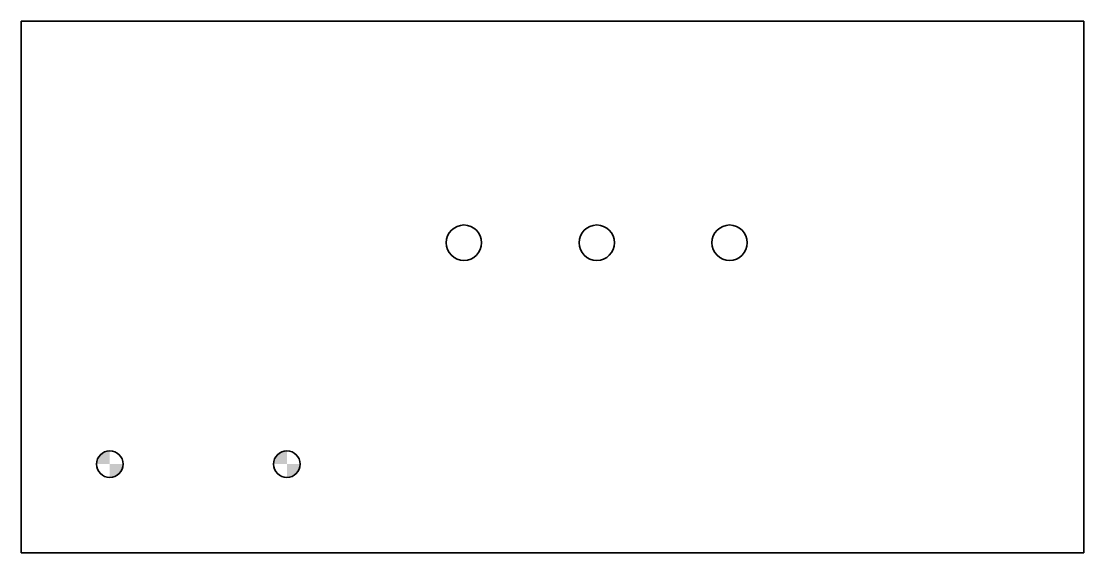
# Model space of a CAD drawing. Header units: inches. Extents: x 0 to 240, y 0 to 120.
import ezdxf

# ---------------------------------------------------------------- set-up
doc = ezdxf.new("R2010")
doc.units = ezdxf.units.IN
doc.header["$MEASUREMENT"] = 0
doc.layers.add('DIM', color=2, linetype='CONTINUOUS', lineweight=20)
doc.layers.add('DRAWING', color=7, linetype='CONTINUOUS', lineweight=35)

# ---------------------------------------------------------------- blocks, each defined once
blk = doc.blocks.new('CadAider_销孔标记')
at = {"layer": 'DIM'}
h = blk.add_hatch(color=1, dxfattribs=at)
h.dxf.hatch_style = 1
h.paths.add_polyline_path([(0, 1, 0.414214), (-1, 0), (0, 0)])
h.paths.add_polyline_path([(1, 0), (0, 0), (0, -1, 0.414214)])

msp = doc.modelspace()

# ---------------------------------------------------------------- linework, layer by layer
at = {"layer": 'DRAWING'}
for p, q in [((240, 120), (0, 120)), ((0, 120), (0, 0)), ((240, 0), (240, 120)), ((0, 0), (240, 0))]:
    msp.add_line(p, q, dxfattribs=at)
for centre, radius in [((100, 70), 4), ((130, 70), 4), ((160, 70), 4), ((20, 20), 3), ((60, 20), 3)]:
    msp.add_circle(centre, radius, dxfattribs=at)

# ---------------------------------------------------------------- block references
for p, xscale, yscale, zscale in [((20, 20), 2.999999999999672, 2.999999999999672, 2.999999999999672), ((60, 20), 3.000000000003322, 3.000000000003322, 3.000000000003322)]:
    msp.add_blockref('CadAider_销孔标记', p, dxfattribs=dict(at, xscale=xscale, yscale=yscale, zscale=zscale))

doc.saveas('drawing.dxf')
